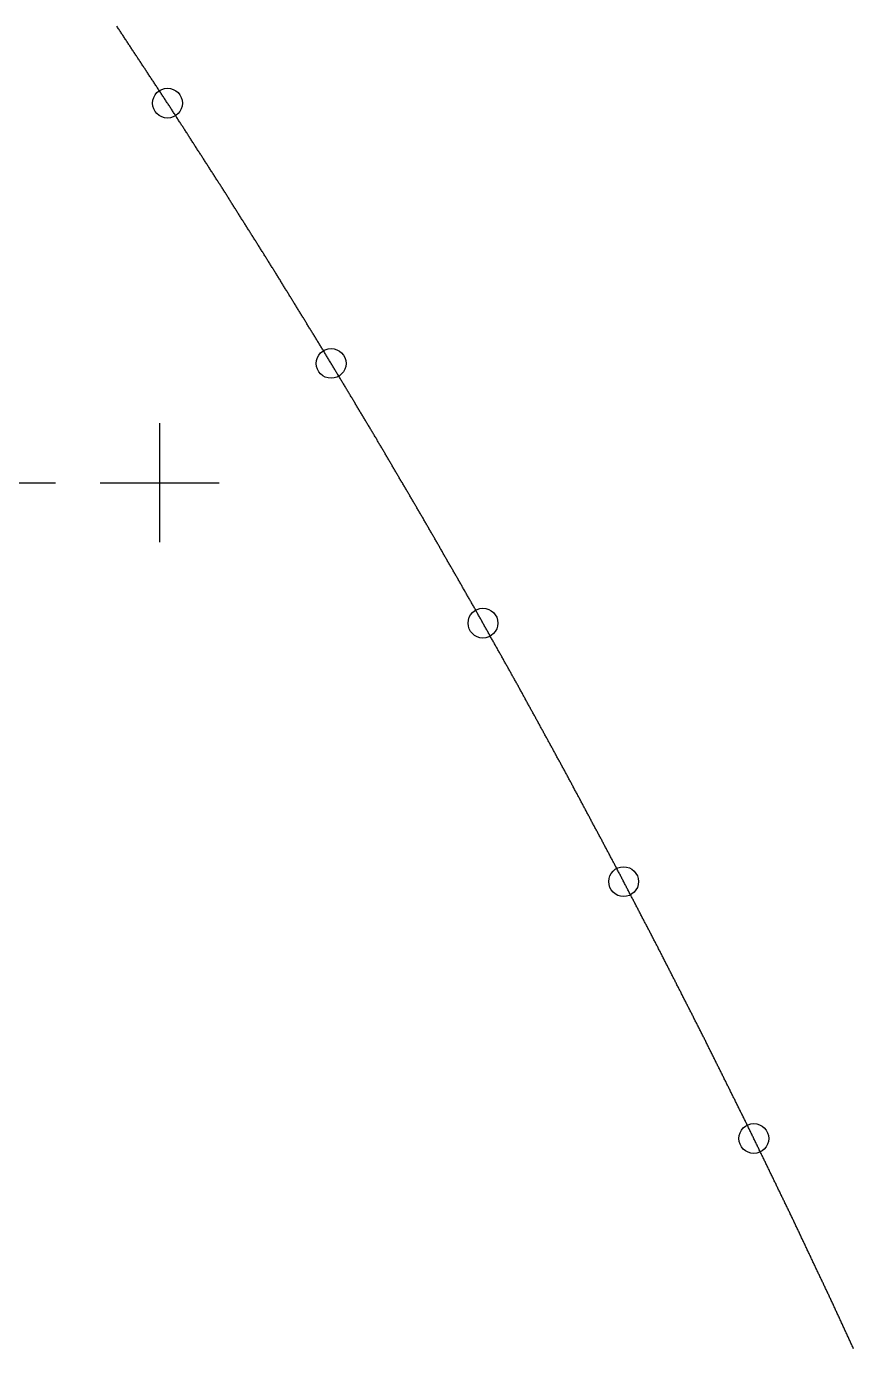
# Model space of a CAD drawing. Extents: x 2 to 292, y 1 to 254.
# Drawn here: x 231.26 to 245.15, y 24.49 to 46.69 of the extents above; entities that cross this region are included whole.
import ezdxf

# ---------------------------------------------------------------- set-up
doc = ezdxf.new("R2010")
doc.units = 0
doc.header["$PDMODE"] = 2
doc.header["$PDSIZE"] = 1
doc.layers.get('0').update_dxf_attribs({"linetype": 'CONTINUOUS'})
doc.layers.add('DRILLING', color=3, linetype='CONTINUOUS')
doc.layers.add('RIB_INDICATION', color=1, linetype='CONTINUOUS')

# ---------------------------------------------------------------- blocks, each defined once
blk = doc.blocks.new('*U111')
at = {"layer": 'DRILLING'}
blk.add_point((0, 0), dxfattribs=at)
blk = doc.blocks.new('*U112')
at = {"layer": 'DRILLING', "color": 0, "linetype": 'BYBLOCK'}
for p in [(0, 0), (2.75, 0), (5.5, 0)]:
    blk.add_blockref('*U111', p, dxfattribs=at)

msp = doc.modelspace()

# ---------------------------------------------------------------- linework, layer by layer
msp.add_polyline3d([(245.153, 24.4817, 0), (245.146, 24.4973, 0), (245.139, 24.5129, 0), (245.132, 24.5285, 0), (245.124, 24.5441, 0), (245.117, 24.5597, 0), (245.11, 24.5753, 0), (245.103, 24.5909, 0), (245.096, 24.6065, 0), (245.088, 24.6221, 0), (245.081, 24.6377, 0), (245.074, 24.6533, 0), (245.067, 24.6689, 0), (245.06, 24.6845, 0), (245.052, 24.7002, 0), (245.045, 24.7158, 0), (245.038, 24.7314, 0), (245.031, 24.747, 0), (245.024, 24.7626, 0), (245.016, 24.7782, 0), (245.009, 24.7938, 0), (245.002, 24.8094, 0), (244.995, 24.825, 0), (244.988, 24.8406, 0), (244.981, 24.8562, 0), (244.973, 24.8718, 0), (244.966, 24.8874, 0), (244.959, 24.903, 0), (244.952, 24.9186, 0), (244.945, 24.9342, 0), (244.937, 24.9498, 0), (244.93, 24.9654, 0), (244.923, 24.9811, 0), (244.916, 24.9967, 0), (244.909, 25.0123, 0), (244.901, 25.0279, 0), (244.894, 25.0435, 0), (244.887, 25.0591, 0), (244.88, 25.0747, 0), (244.873, 25.0903, 0), (244.865, 25.1059, 0), (244.858, 25.1215, 0), (244.851, 25.1371, 0), (244.844, 25.1527, 0), (244.837, 25.1683, 0), (244.829, 25.1839, 0), (244.822, 25.1995, 0), (244.815, 25.2151, 0), (244.808, 25.2307, 0), (244.801, 25.2464, 0), (244.793, 25.2619, 0), (244.786, 25.2774, 0), (244.779, 25.2928, 0), (244.771, 25.3083, 0), (244.764, 25.3238, 0), (244.757, 25.3393, 0), (244.749, 25.3548, 0), (244.742, 25.3703, 0), (244.735, 25.3858, 0), (244.727, 25.4012, 0), (244.72, 25.4167, 0), (244.713, 25.4322, 0), (244.705, 25.4477, 0), (244.698, 25.4632, 0), (244.691, 25.4787, 0), (244.683, 25.4942, 0), (244.676, 25.5096, 0), (244.669, 25.5251, 0), (244.662, 25.5406, 0), (244.654, 25.5561, 0), (244.647, 25.5716, 0), (244.64, 25.5871, 0), (244.632, 25.6025, 0), (244.625, 25.618, 0), (244.618, 25.6335, 0), (244.61, 25.649, 0), (244.603, 25.6645, 0), (244.596, 25.68, 0), (244.588, 25.6955, 0), (244.581, 25.7109, 0), (244.574, 25.7264, 0), (244.566, 25.7419, 0), (244.559, 25.7574, 0), (244.552, 25.7729, 0), (244.544, 25.7884, 0), (244.537, 25.8039, 0), (244.53, 25.8193, 0), (244.522, 25.8348, 0), (244.515, 25.8503, 0), (244.508, 25.8658, 0), (244.5, 25.8813, 0), (244.493, 25.8968, 0), (244.486, 25.9122, 0), (244.478, 25.9277, 0), (244.471, 25.9432, 0), (244.464, 25.9587, 0), (244.457, 25.9742, 0), (244.449, 25.9897, 0), (244.442, 26.0052, 0), (244.435, 26.0206, 0), (244.427, 26.0361, 0), (244.42, 26.0516, 0), (244.413, 26.0671, 0), (244.405, 26.0826, 0), (244.398, 26.0981, 0), (244.391, 26.1136, 0), (244.383, 26.129, 0), (244.376, 26.1445, 0), (244.369, 26.16, 0), (244.361, 26.1755, 0), (244.354, 26.191, 0), (244.347, 26.2065, 0), (244.339, 26.2219, 0), (244.332, 26.2374, 0), (244.325, 26.2529, 0), (244.317, 26.2684, 0), (244.31, 26.2839, 0), (244.303, 26.2994, 0), (244.295, 26.3149, 0), (244.288, 26.3303, 0), (244.281, 26.3458, 0), (244.273, 26.3613, 0), (244.266, 26.3768, 0), (244.259, 26.3923, 0), (244.251, 26.4078, 0), (244.244, 26.4233, 0), (244.237, 26.4387, 0), (244.23, 26.4542, 0), (244.222, 26.4697, 0), (244.215, 26.4852, 0), (244.208, 26.5007, 0), (244.2, 26.5162, 0), (244.193, 26.5317, 0), (244.186, 26.5471, 0), (244.178, 26.5626, 0), (244.171, 26.5781, 0), (244.164, 26.5936, 0), (244.156, 26.6091, 0), (244.149, 26.6246, 0), (244.142, 26.64, 0), (244.134, 26.6555, 0), (244.127, 26.671, 0), (244.12, 26.6865, 0), (244.112, 26.702, 0), (244.105, 26.7175, 0), (244.098, 26.733, 0), (244.09, 26.7484, 0), (244.083, 26.7639, 0), (244.076, 26.7793, 0), (244.068, 26.7946, 0), (244.061, 26.81, 0), (244.053, 26.8254, 0), (244.046, 26.8407, 0), (244.038, 26.8561, 0), (244.031, 26.8715, 0), (244.023, 26.8868, 0), (244.016, 26.9022, 0), (244.009, 26.9176, 0), (244.001, 26.9329, 0), (243.994, 26.9483, 0), (243.986, 26.9637, 0), (243.979, 26.979, 0), (243.971, 26.9944, 0), (243.964, 27.0097, 0), (243.956, 27.0251, 0), (243.949, 27.0405, 0), (243.942, 27.0558, 0), (243.934, 27.0712, 0), (243.927, 27.0866, 0), (243.919, 27.1019, 0), (243.912, 27.1173, 0), (243.904, 27.1327, 0), (243.897, 27.148, 0), (243.889, 27.1634, 0), (243.882, 27.1788, 0), (243.875, 27.1941, 0), (243.867, 27.2095, 0), (243.86, 27.2248, 0), (243.852, 27.2402, 0), (243.845, 27.2556, 0), (243.837, 27.2709, 0), (243.83, 27.2863, 0), (243.822, 27.3017, 0), (243.815, 27.317, 0), (243.807, 27.3324, 0), (243.8, 27.3478, 0), (243.793, 27.3631, 0), (243.785, 27.3785, 0), (243.778, 27.3939, 0), (243.77, 27.4092, 0), (243.763, 27.4246, 0), (243.755, 27.44, 0), (243.748, 27.4553, 0), (243.74, 27.4707, 0), (243.733, 27.486, 0), (243.726, 27.5014, 0), (243.718, 27.5168, 0), (243.711, 27.5321, 0), (243.703, 27.5475, 0), (243.696, 27.5629, 0), (243.688, 27.5782, 0), (243.681, 27.5936, 0), (243.673, 27.609, 0), (243.666, 27.6243, 0), (243.659, 27.6397, 0), (243.651, 27.6551, 0), (243.644, 27.6704, 0), (243.636, 27.6858, 0), (243.629, 27.7011, 0), (243.621, 27.7165, 0), (243.614, 27.7319, 0), (243.606, 27.7472, 0), (243.599, 27.7626, 0), (243.591, 27.778, 0), (243.584, 27.7933, 0), (243.577, 27.8087, 0), (243.569, 27.8241, 0), (243.562, 27.8394, 0), (243.554, 27.8548, 0), (243.547, 27.8702, 0), (243.539, 27.8855, 0), (243.532, 27.9009, 0), (243.524, 27.9162, 0), (243.517, 27.9316, 0), (243.51, 27.947, 0), (243.502, 27.9623, 0), (243.495, 27.9777, 0), (243.487, 27.9931, 0), (243.48, 28.0084, 0), (243.472, 28.0238, 0), (243.465, 28.0392, 0), (243.457, 28.0545, 0), (243.45, 28.0699, 0), (243.443, 28.0853, 0), (243.435, 28.1006, 0), (243.428, 28.116, 0), (243.42, 28.1314, 0), (243.413, 28.1467, 0), (243.405, 28.1621, 0), (243.398, 28.1774, 0), (243.39, 28.1928, 0), (243.383, 28.2082, 0), (243.375, 28.2235, 0), (243.368, 28.2389, 0), (243.361, 28.2543, 0), (243.353, 28.2696, 0), (243.345, 28.2848, 0), (243.338, 28.3001, 0), (243.33, 28.3153, 0), (243.323, 28.3305, 0), (243.315, 28.3458, 0), (243.308, 28.361, 0), (243.3, 28.3763, 0), (243.292, 28.3915, 0), (243.285, 28.4068, 0), (243.277, 28.422, 0), (243.27, 28.4373, 0), (243.262, 28.4525, 0), (243.255, 28.4677, 0), (243.247, 28.483, 0), (243.239, 28.4982, 0), (243.232, 28.5135, 0), (243.224, 28.5287, 0), (243.217, 28.544, 0), (243.209, 28.5592, 0), (243.202, 28.5744, 0), (243.194, 28.5897, 0), (243.186, 28.6049, 0), (243.179, 28.6202, 0), (243.171, 28.6354, 0), (243.164, 28.6507, 0), (243.156, 28.6659, 0), (243.149, 28.6812, 0), (243.141, 28.6964, 0), (243.133, 28.7116, 0), (243.126, 28.7269, 0), (243.118, 28.7421, 0), (243.111, 28.7574, 0), (243.103, 28.7726, 0), (243.096, 28.7879, 0), (243.088, 28.8031, 0), (243.08, 28.8183, 0), (243.073, 28.8336, 0), (243.065, 28.8488, 0), (243.058, 28.8641, 0), (243.05, 28.8793, 0), (243.043, 28.8946, 0), (243.035, 28.9098, 0), (243.027, 28.9251, 0), (243.02, 28.9403, 0), (243.012, 28.9555, 0), (243.005, 28.9708, 0), (242.997, 28.986, 0), (242.989, 29.0013, 0), (242.982, 29.0165, 0), (242.974, 29.0318, 0), (242.967, 29.047, 0), (242.959, 29.0622, 0), (242.952, 29.0775, 0), (242.944, 29.0927, 0), (242.936, 29.108, 0), (242.929, 29.1232, 0), (242.921, 29.1385, 0), (242.914, 29.1537, 0), (242.906, 29.169, 0), (242.899, 29.1842, 0), (242.891, 29.1994, 0), (242.883, 29.2147, 0), (242.876, 29.2299, 0), (242.868, 29.2452, 0), (242.861, 29.2604, 0), (242.853, 29.2757, 0), (242.846, 29.2909, 0), (242.838, 29.3062, 0), (242.83, 29.3214, 0), (242.823, 29.3366, 0), (242.815, 29.3519, 0), (242.808, 29.3671, 0), (242.8, 29.3824, 0), (242.793, 29.3976, 0), (242.785, 29.4129, 0), (242.777, 29.4281, 0), (242.77, 29.4433, 0), (242.762, 29.4586, 0), (242.755, 29.4738, 0), (242.747, 29.4891, 0), (242.74, 29.5043, 0), (242.732, 29.5196, 0), (242.724, 29.5348, 0), (242.717, 29.5501, 0), (242.709, 29.5653, 0), (242.702, 29.5805, 0), (242.694, 29.5958, 0), (242.686, 29.611, 0), (242.679, 29.6263, 0), (242.671, 29.6415, 0), (242.664, 29.6568, 0), (242.656, 29.672, 0), (242.649, 29.6872, 0), (242.641, 29.7025, 0), (242.633, 29.7177, 0), (242.626, 29.733, 0), (242.618, 29.7482, 0), (242.611, 29.7634, 0), (242.603, 29.7785, 0), (242.595, 29.7936, 0), (242.588, 29.8087, 0), (242.58, 29.8238, 0), (242.572, 29.839, 0), (242.564, 29.8541, 0), (242.557, 29.8692, 0), (242.549, 29.8843, 0), (242.541, 29.8995, 0), (242.534, 29.9146, 0), (242.526, 29.9297, 0), (242.518, 29.9448, 0), (242.511, 29.96, 0), (242.503, 29.9751, 0), (242.495, 29.9902, 0), (242.487, 30.0053, 0), (242.48, 30.0204, 0), (242.472, 30.0356, 0), (242.464, 30.0507, 0), (242.457, 30.0658, 0), (242.449, 30.0809, 0), (242.441, 30.0961, 0), (242.434, 30.1112, 0), (242.426, 30.1263, 0), (242.418, 30.1414, 0), (242.41, 30.1566, 0), (242.403, 30.1717, 0), (242.395, 30.1868, 0), (242.387, 30.2019, 0), (242.38, 30.2171, 0), (242.372, 30.2322, 0), (242.364, 30.2473, 0), (242.357, 30.2624, 0), (242.349, 30.2775, 0), (242.341, 30.2927, 0), (242.333, 30.3078, 0), (242.326, 30.3229, 0), (242.318, 30.338, 0), (242.31, 30.3532, 0), (242.303, 30.3683, 0), (242.295, 30.3834, 0), (242.287, 30.3985, 0), (242.279, 30.4137, 0), (242.272, 30.4288, 0), (242.264, 30.4439, 0), (242.256, 30.459, 0), (242.249, 30.4741, 0), (242.241, 30.4893, 0), (242.233, 30.5044, 0), (242.226, 30.5195, 0), (242.218, 30.5346, 0), (242.21, 30.5498, 0), (242.202, 30.5649, 0), (242.195, 30.58, 0), (242.187, 30.5951, 0), (242.179, 30.6103, 0), (242.172, 30.6254, 0), (242.164, 30.6405, 0), (242.156, 30.6556, 0), (242.149, 30.6707, 0), (242.141, 30.6859, 0), (242.133, 30.701, 0), (242.125, 30.7161, 0), (242.118, 30.7312, 0), (242.11, 30.7464, 0), (242.102, 30.7615, 0), (242.095, 30.7766, 0), (242.087, 30.7917, 0), (242.079, 30.8069, 0), (242.072, 30.822, 0), (242.064, 30.8371, 0), (242.056, 30.8522, 0), (242.048, 30.8674, 0), (242.041, 30.8825, 0), (242.033, 30.8976, 0), (242.025, 30.9127, 0), (242.018, 30.9278, 0), (242.01, 30.943, 0), (242.002, 30.9581, 0), (241.995, 30.9732, 0), (241.987, 30.9883, 0), (241.979, 31.0035, 0), (241.971, 31.0186, 0), (241.964, 31.0337, 0), (241.956, 31.0488, 0), (241.948, 31.064, 0), (241.941, 31.0791, 0), (241.933, 31.0942, 0), (241.925, 31.1093, 0), (241.918, 31.1244, 0), (241.91, 31.1396, 0), (241.902, 31.1547, 0), (241.894, 31.1698, 0), (241.887, 31.1849, 0), (241.879, 31.2001, 0), (241.871, 31.2152, 0), (241.864, 31.2303, 0), (241.856, 31.2453, 0), (241.848, 31.2603, 0), (241.84, 31.2753, 0), (241.832, 31.2903, 0), (241.824, 31.3053, 0), (241.817, 31.3203, 0), (241.809, 31.3353, 0), (241.801, 31.3503, 0), (241.793, 31.3653, 0), (241.785, 31.3803, 0), (241.778, 31.3953, 0), (241.77, 31.4103, 0), (241.762, 31.4253, 0), (241.754, 31.4403, 0), (241.746, 31.4553, 0), (241.738, 31.4703, 0), (241.731, 31.4853, 0), (241.723, 31.5003, 0), (241.715, 31.5153, 0), (241.707, 31.5303, 0), (241.699, 31.5453, 0), (241.691, 31.5603, 0), (241.684, 31.5753, 0), (241.676, 31.5903, 0), (241.668, 31.6053, 0), (241.66, 31.6203, 0), (241.652, 31.6353, 0), (241.644, 31.6503, 0), (241.637, 31.6653, 0), (241.629, 31.6803, 0), (241.621, 31.6953, 0), (241.613, 31.7104, 0), (241.605, 31.7254, 0), (241.597, 31.7404, 0), (241.59, 31.7554, 0), (241.582, 31.7704, 0), (241.574, 31.7854, 0), (241.566, 31.8004, 0), (241.558, 31.8154, 0), (241.551, 31.8304, 0), (241.543, 31.8454, 0), (241.535, 31.8604, 0), (241.527, 31.8754, 0), (241.519, 31.8904, 0), (241.511, 31.9054, 0), (241.504, 31.9204, 0), (241.496, 31.9354, 0), (241.488, 31.9504, 0), (241.48, 31.9654, 0), (241.472, 31.9804, 0), (241.464, 31.9954, 0), (241.457, 32.0104, 0), (241.449, 32.0254, 0), (241.441, 32.0404, 0), (241.433, 32.0554, 0), (241.425, 32.0704, 0), (241.417, 32.0854, 0), (241.41, 32.1004, 0), (241.402, 32.1154, 0), (241.394, 32.1304, 0), (241.386, 32.1454, 0), (241.378, 32.1604, 0), (241.371, 32.1754, 0), (241.363, 32.1904, 0), (241.355, 32.2054, 0), (241.347, 32.2204, 0), (241.339, 32.2354, 0), (241.331, 32.2504, 0), (241.324, 32.2655, 0), (241.316, 32.2805, 0), (241.308, 32.2955, 0), (241.3, 32.3105, 0), (241.292, 32.3255, 0), (241.284, 32.3405, 0), (241.277, 32.3555, 0), (241.269, 32.3705, 0), (241.261, 32.3855, 0), (241.253, 32.4005, 0), (241.245, 32.4155, 0), (241.237, 32.4305, 0), (241.23, 32.4455, 0), (241.222, 32.4605, 0), (241.214, 32.4755, 0), (241.206, 32.4905, 0), (241.198, 32.5055, 0), (241.19, 32.5205, 0), (241.183, 32.5355, 0), (241.175, 32.5505, 0), (241.167, 32.5655, 0), (241.159, 32.5805, 0), (241.151, 32.5955, 0), (241.144, 32.6105, 0), (241.136, 32.6255, 0), (241.128, 32.6405, 0), (241.12, 32.6555, 0), (241.112, 32.6705, 0), (241.104, 32.6855, 0), (241.096, 32.7004, 0), (241.089, 32.7153, 0), (241.081, 32.7302, 0), (241.073, 32.7451, 0), (241.065, 32.76, 0), (241.057, 32.7748, 0), (241.049, 32.7897, 0), (241.041, 32.8046, 0), (241.033, 32.8195, 0), (241.025, 32.8344, 0), (241.017, 32.8493, 0), (241.009, 32.8641, 0), (241.001, 32.879, 0), (240.993, 32.8939, 0), (240.985, 32.9088, 0), (240.977, 32.9237, 0), (240.969, 32.9385, 0), (240.961, 32.9534, 0), (240.953, 32.9683, 0), (240.945, 32.9832, 0), (240.937, 32.9981, 0), (240.929, 33.013, 0), (240.922, 33.0278, 0), (240.914, 33.0427, 0), (240.906, 33.0576, 0), (240.898, 33.0725, 0), (240.89, 33.0874, 0), (240.882, 33.1022, 0), (240.874, 33.1171, 0), (240.866, 33.132, 0), (240.858, 33.1469, 0), (240.85, 33.1618, 0), (240.842, 33.1767, 0), (240.834, 33.1915, 0), (240.826, 33.2064, 0), (240.818, 33.2213, 0), (240.81, 33.2362, 0), (240.802, 33.2511, 0), (240.794, 33.266, 0), (240.786, 33.2808, 0), (240.778, 33.2957, 0), (240.77, 33.3106, 0), (240.762, 33.3255, 0), (240.754, 33.3404, 0), (240.747, 33.3552, 0), (240.739, 33.3701, 0), (240.731, 33.385, 0), (240.723, 33.3999, 0), (240.715, 33.4148, 0), (240.707, 33.4297, 0), (240.699, 33.4445, 0), (240.691, 33.4594, 0), (240.683, 33.4743, 0), (240.675, 33.4892, 0), (240.667, 33.5041, 0), (240.659, 33.5189, 0), (240.651, 33.5338, 0), (240.643, 33.5487, 0), (240.635, 33.5636, 0), (240.627, 33.5785, 0), (240.619, 33.5934, 0), (240.611, 33.6082, 0), (240.603, 33.6231, 0), (240.595, 33.638, 0), (240.587, 33.6529, 0), (240.58, 33.6678, 0), (240.572, 33.6826, 0), (240.564, 33.6975, 0), (240.556, 33.7124, 0), (240.548, 33.7273, 0), (240.54, 33.7422, 0), (240.532, 33.7571, 0), (240.524, 33.7719, 0), (240.516, 33.7868, 0), (240.508, 33.8017, 0), (240.5, 33.8166, 0), (240.492, 33.8315, 0), (240.484, 33.8464, 0), (240.476, 33.8612, 0), (240.468, 33.8761, 0), (240.46, 33.891, 0), (240.452, 33.9059, 0), (240.444, 33.9208, 0), (240.436, 33.9356, 0), (240.428, 33.9505, 0), (240.42, 33.9654, 0), (240.413, 33.9803, 0), (240.405, 33.9952, 0), (240.397, 34.0101, 0), (240.389, 34.0249, 0), (240.381, 34.0398, 0), (240.373, 34.0547, 0), (240.365, 34.0696, 0), (240.357, 34.0845, 0), (240.349, 34.0993, 0), (240.341, 34.1142, 0), (240.333, 34.1291, 0), (240.325, 34.144, 0), (240.317, 34.1587, 0), (240.309, 34.1735, 0), (240.301, 34.1883, 0), (240.293, 34.203, 0), (240.285, 34.2178, 0), (240.277, 34.2325, 0), (240.268, 34.2473, 0), (240.26, 34.2621, 0), (240.252, 34.2768, 0), (240.244, 34.2916, 0), (240.236, 34.3063, 0), (240.228, 34.3211, 0), (240.22, 34.3359, 0), (240.212, 34.3506, 0), (240.204, 34.3654, 0), (240.196, 34.3801, 0), (240.188, 34.3949, 0), (240.18, 34.4097, 0), (240.171, 34.4244, 0), (240.163, 34.4392, 0), (240.155, 34.454, 0), (240.147, 34.4687, 0), (240.139, 34.4835, 0), (240.131, 34.4982, 0), (240.123, 34.513, 0), (240.115, 34.5278, 0), (240.107, 34.5425, 0), (240.099, 34.5573, 0), (240.091, 34.572, 0), (240.083, 34.5868, 0), (240.075, 34.6016, 0), (240.066, 34.6163, 0), (240.058, 34.6311, 0), (240.05, 34.6459, 0), (240.042, 34.6606, 0), (240.034, 34.6754, 0), (240.026, 34.6901, 0), (240.018, 34.7049, 0), (240.01, 34.7197, 0), (240.002, 34.7344, 0), (239.994, 34.7492, 0), (239.986, 34.7639, 0), (239.978, 34.7787, 0), (239.97, 34.7935, 0), (239.961, 34.8082, 0), (239.953, 34.823, 0), (239.945, 34.8378, 0), (239.937, 34.8525, 0), (239.929, 34.8673, 0), (239.921, 34.882, 0), (239.913, 34.8968, 0), (239.905, 34.9116, 0), (239.897, 34.9263, 0), (239.889, 34.9411, 0), (239.881, 34.9558, 0), (239.873, 34.9706, 0), (239.864, 34.9854, 0), (239.856, 35.0001, 0), (239.848, 35.0149, 0), (239.84, 35.0297, 0), (239.832, 35.0444, 0), (239.824, 35.0592, 0), (239.816, 35.0739, 0), (239.808, 35.0887, 0), (239.8, 35.1035, 0), (239.792, 35.1182, 0), (239.784, 35.133, 0), (239.776, 35.1477, 0), (239.768, 35.1625, 0), (239.759, 35.1773, 0), (239.751, 35.192, 0), (239.743, 35.2068, 0), (239.735, 35.2216, 0), (239.727, 35.2363, 0), (239.719, 35.2511, 0), (239.711, 35.2658, 0), (239.703, 35.2806, 0), (239.695, 35.2954, 0), (239.687, 35.3101, 0), (239.679, 35.3249, 0), (239.671, 35.3396, 0), (239.662, 35.3544, 0), (239.654, 35.3692, 0), (239.646, 35.3839, 0), (239.638, 35.3987, 0), (239.63, 35.4135, 0), (239.622, 35.4282, 0), (239.614, 35.443, 0), (239.606, 35.4577, 0), (239.598, 35.4725, 0), (239.59, 35.4873, 0), (239.582, 35.502, 0), (239.574, 35.5168, 0), (239.566, 35.5315, 0), (239.557, 35.5463, 0), (239.549, 35.5611, 0), (239.541, 35.5758, 0), (239.533, 35.5905, 0), (239.525, 35.6052, 0), (239.517, 35.6198, 0), (239.509, 35.6344, 0), (239.5, 35.6491, 0), (239.492, 35.6637, 0), (239.484, 35.6784, 0), (239.476, 35.693, 0), (239.467, 35.7076, 0), (239.459, 35.7223, 0), (239.451, 35.7369, 0), (239.443, 35.7516, 0), (239.435, 35.7662, 0), (239.426, 35.7808, 0), (239.418, 35.7955, 0), (239.41, 35.8101, 0), (239.402, 35.8248, 0), (239.394, 35.8394, 0), (239.385, 35.854, 0), (239.377, 35.8687, 0), (239.369, 35.8833, 0), (239.361, 35.898, 0), (239.353, 35.9126, 0), (239.344, 35.9273, 0), (239.336, 35.9419, 0), (239.328, 35.9565, 0), (239.32, 35.9712, 0), (239.312, 35.9858, 0), (239.303, 36.0005, 0), (239.295, 36.0151, 0), (239.287, 36.0297, 0), (239.279, 36.0444, 0), (239.271, 36.059, 0), (239.262, 36.0737, 0), (239.254, 36.0883, 0), (239.246, 36.1029, 0), (239.238, 36.1176, 0), (239.23, 36.1322, 0), (239.221, 36.1469, 0), (239.213, 36.1615, 0), (239.205, 36.1761, 0), (239.197, 36.1908, 0), (239.189, 36.2054, 0), (239.18, 36.2201, 0), (239.172, 36.2347, 0), (239.164, 36.2494, 0), (239.156, 36.264, 0), (239.147, 36.2786, 0), (239.139, 36.2933, 0), (239.131, 36.3079, 0), (239.123, 36.3226, 0), (239.115, 36.3372, 0), (239.106, 36.3518, 0), (239.098, 36.3665, 0), (239.09, 36.3811, 0), (239.082, 36.3958, 0), (239.074, 36.4104, 0), (239.065, 36.425, 0), (239.057, 36.4397, 0), (239.049, 36.4543, 0), (239.041, 36.469, 0), (239.033, 36.4836, 0), (239.024, 36.4982, 0), (239.016, 36.5129, 0), (239.008, 36.5275, 0), (239, 36.5422, 0), (238.992, 36.5568, 0), (238.983, 36.5715, 0), (238.975, 36.5861, 0), (238.967, 36.6007, 0), (238.959, 36.6154, 0), (238.951, 36.63, 0), (238.942, 36.6447, 0), (238.934, 36.6593, 0), (238.926, 36.6739, 0), (238.918, 36.6886, 0), (238.91, 36.7032, 0), (238.901, 36.7179, 0), (238.893, 36.7325, 0), (238.885, 36.7471, 0), (238.877, 36.7618, 0), (238.868, 36.7764, 0), (238.86, 36.7911, 0), (238.852, 36.8057, 0), (238.844, 36.8203, 0), (238.836, 36.835, 0), (238.827, 36.8496, 0), (238.819, 36.8643, 0), (238.811, 36.8789, 0), (238.803, 36.8936, 0), (238.795, 36.9082, 0), (238.786, 36.9228, 0), (238.778, 36.9375, 0), (238.77, 36.9521, 0), (238.762, 36.9668, 0), (238.754, 36.9814, 0), (238.745, 36.996, 0), (238.737, 37.0107, 0), (238.729, 37.0252, 0), (238.721, 37.0397, 0), (238.712, 37.0542, 0), (238.704, 37.0688, 0), (238.696, 37.0833, 0), (238.687, 37.0978, 0), (238.679, 37.1123, 0), (238.671, 37.1268, 0), (238.662, 37.1414, 0), (238.654, 37.1559, 0), (238.646, 37.1704, 0), (238.637, 37.1849, 0), (238.629, 37.1994, 0), (238.621, 37.214, 0), (238.612, 37.2285, 0), (238.604, 37.243, 0), (238.596, 37.2575, 0), (238.587, 37.272, 0), (238.579, 37.2866, 0), (238.571, 37.3011, 0), (238.562, 37.3156, 0), (238.554, 37.3301, 0), (238.546, 37.3446, 0), (238.537, 37.3592, 0), (238.529, 37.3737, 0), (238.521, 37.3882, 0), (238.512, 37.4027, 0), (238.504, 37.4172, 0), (238.496, 37.4318, 0), (238.487, 37.4463, 0), (238.479, 37.4608, 0), (238.471, 37.4753, 0), (238.462, 37.4898, 0), (238.454, 37.5044, 0), (238.446, 37.5189, 0), (238.437, 37.5334, 0), (238.429, 37.5479, 0), (238.421, 37.5624, 0), (238.412, 37.577, 0), (238.404, 37.5915, 0), (238.396, 37.606, 0), (238.387, 37.6205, 0), (238.379, 37.635, 0), (238.371, 37.6496, 0), (238.362, 37.6641, 0), (238.354, 37.6786, 0), (238.346, 37.6931, 0), (238.337, 37.7076, 0), (238.329, 37.7222, 0), (238.321, 37.7367, 0), (238.312, 37.7512, 0), (238.304, 37.7657, 0), (238.296, 37.7802, 0), (238.287, 37.7948, 0), (238.279, 37.8093, 0), (238.271, 37.8238, 0), (238.262, 37.8383, 0), (238.254, 37.8528, 0), (238.246, 37.8674, 0), (238.237, 37.8819, 0), (238.229, 37.8964, 0), (238.221, 37.9109, 0), (238.212, 37.9255, 0), (238.204, 37.94, 0), (238.196, 37.9545, 0), (238.187, 37.969, 0), (238.179, 37.9835, 0), (238.171, 37.9981, 0), (238.162, 38.0126, 0), (238.154, 38.0271, 0), (238.146, 38.0416, 0), (238.137, 38.0561, 0), (238.129, 38.0707, 0), (238.121, 38.0852, 0), (238.112, 38.0997, 0), (238.104, 38.1142, 0), (238.096, 38.1287, 0), (238.087, 38.1433, 0), (238.079, 38.1578, 0), (238.071, 38.1723, 0), (238.062, 38.1868, 0), (238.054, 38.2013, 0), (238.046, 38.2159, 0), (238.037, 38.2304, 0), (238.029, 38.2449, 0), (238.021, 38.2594, 0), (238.012, 38.2739, 0), (238.004, 38.2885, 0), (237.996, 38.303, 0), (237.987, 38.3175, 0), (237.979, 38.332, 0), (237.971, 38.3465, 0), (237.962, 38.3611, 0), (237.954, 38.3756, 0), (237.946, 38.3901, 0), (237.937, 38.4046, 0), (237.929, 38.4191, 0), (237.921, 38.4336, 0), (237.912, 38.448, 0), (237.904, 38.4624, 0), (237.895, 38.4768, 0), (237.887, 38.4912, 0), (237.878, 38.5056, 0), (237.87, 38.52, 0), (237.861, 38.5344, 0), (237.853, 38.5488, 0), (237.845, 38.5632, 0), (237.836, 38.5776, 0), (237.828, 38.592, 0), (237.819, 38.6064, 0), (237.811, 38.6208, 0), (237.802, 38.6352, 0), (237.794, 38.6496, 0), (237.785, 38.664, 0), (237.777, 38.6784, 0), (237.768, 38.6928, 0), (237.76, 38.7072, 0), (237.751, 38.7216, 0), (237.743, 38.736, 0), (237.735, 38.7504, 0), (237.726, 38.7648, 0), (237.718, 38.7792, 0), (237.709, 38.7936, 0), (237.701, 38.808, 0), (237.692, 38.8224, 0), (237.684, 38.8368, 0), (237.675, 38.8512, 0), (237.667, 38.8656, 0), (237.658, 38.88, 0), (237.65, 38.8944, 0), (237.642, 38.9088, 0), (237.633, 38.9232, 0), (237.625, 38.9376, 0), (237.616, 38.952, 0), (237.608, 38.9664, 0), (237.599, 38.9808, 0), (237.591, 38.9952, 0), (237.582, 39.0096, 0), (237.574, 39.024, 0), (237.565, 39.0384, 0), (237.557, 39.0528, 0), (237.548, 39.0672, 0), (237.54, 39.0816, 0), (237.532, 39.096, 0), (237.523, 39.1104, 0), (237.515, 39.1248, 0), (237.506, 39.1392, 0), (237.498, 39.1536, 0), (237.489, 39.168, 0), (237.481, 39.1824, 0), (237.472, 39.1968, 0), (237.464, 39.2112, 0), (237.455, 39.2256, 0), (237.447, 39.24, 0), (237.439, 39.2544, 0), (237.43, 39.2688, 0), (237.422, 39.2832, 0), (237.413, 39.2976, 0), (237.405, 39.312, 0), (237.396, 39.3264, 0), (237.388, 39.3408, 0), (237.379, 39.3552, 0), (237.371, 39.3696, 0), (237.362, 39.384, 0), (237.354, 39.3984, 0), (237.345, 39.4128, 0), (237.337, 39.4272, 0), (237.329, 39.4416, 0), (237.32, 39.456, 0), (237.312, 39.4704, 0), (237.303, 39.4848, 0), (237.295, 39.4992, 0), (237.286, 39.5136, 0), (237.278, 39.528, 0), (237.269, 39.5424, 0), (237.261, 39.5568, 0), (237.252, 39.5712, 0), (237.244, 39.5856, 0), (237.236, 39.6, 0), (237.227, 39.6144, 0), (237.219, 39.6288, 0), (237.21, 39.6432, 0), (237.202, 39.6576, 0), (237.193, 39.672, 0), (237.185, 39.6864, 0), (237.176, 39.7008, 0), (237.168, 39.7152, 0), (237.159, 39.7296, 0), (237.151, 39.744, 0), (237.143, 39.7584, 0), (237.134, 39.7728, 0), (237.126, 39.7872, 0), (237.117, 39.8016, 0), (237.109, 39.816, 0), (237.1, 39.8304, 0), (237.092, 39.8447, 0), (237.083, 39.8589, 0), (237.074, 39.8732, 0), (237.066, 39.8875, 0), (237.057, 39.9018, 0), (237.049, 39.9161, 0), (237.04, 39.9303, 0), (237.032, 39.9446, 0), (237.023, 39.9589, 0), (237.014, 39.9732, 0), (237.006, 39.9875, 0), (236.997, 40.0017, 0), (236.989, 40.016, 0), (236.98, 40.0303, 0), (236.971, 40.0446, 0), (236.963, 40.0588, 0), (236.954, 40.0731, 0), (236.946, 40.0874, 0), (236.937, 40.1017, 0), (236.929, 40.116, 0), (236.92, 40.1302, 0), (236.911, 40.1445, 0), (236.903, 40.1588, 0), (236.894, 40.1731, 0), (236.886, 40.1874, 0), (236.877, 40.2016, 0), (236.868, 40.2159, 0), (236.86, 40.2302, 0), (236.851, 40.2445, 0), (236.843, 40.2588, 0), (236.834, 40.273, 0), (236.826, 40.2873, 0), (236.817, 40.3016, 0), (236.808, 40.3159, 0), (236.8, 40.3301, 0), (236.791, 40.3444, 0), (236.783, 40.3587, 0), (236.774, 40.373, 0), (236.765, 40.3873, 0), (236.757, 40.4015, 0), (236.748, 40.4158, 0), (236.74, 40.4301, 0), (236.731, 40.4444, 0), (236.723, 40.4587, 0), (236.714, 40.4729, 0), (236.705, 40.4872, 0), (236.697, 40.5015, 0), (236.688, 40.5158, 0), (236.68, 40.5301, 0), (236.671, 40.5443, 0), (236.662, 40.5586, 0), (236.654, 40.5729, 0), (236.645, 40.5872, 0), (236.637, 40.6015, 0), (236.628, 40.6157, 0), (236.62, 40.63, 0), (236.611, 40.6443, 0), (236.602, 40.6586, 0), (236.594, 40.6728, 0), (236.585, 40.6871, 0), (236.577, 40.7014, 0), (236.568, 40.7157, 0), (236.559, 40.73, 0), (236.551, 40.7442, 0), (236.542, 40.7585, 0), (236.534, 40.7728, 0), (236.525, 40.7871, 0), (236.517, 40.8014, 0), (236.508, 40.8156, 0), (236.499, 40.8299, 0), (236.491, 40.8442, 0), (236.482, 40.8585, 0), (236.474, 40.8728, 0), (236.465, 40.887, 0), (236.456, 40.9013, 0), (236.448, 40.9156, 0), (236.439, 40.9299, 0), (236.431, 40.9442, 0), (236.422, 40.9584, 0), (236.413, 40.9727, 0), (236.405, 40.987, 0), (236.396, 41.0013, 0), (236.388, 41.0155, 0), (236.379, 41.0298, 0), (236.371, 41.0441, 0), (236.362, 41.0584, 0), (236.353, 41.0727, 0), (236.345, 41.0869, 0), (236.336, 41.1012, 0), (236.328, 41.1155, 0), (236.319, 41.1298, 0), (236.31, 41.1441, 0), (236.302, 41.1583, 0), (236.293, 41.1726, 0), (236.285, 41.1869, 0), (236.276, 41.2012, 0), (236.268, 41.2155, 0), (236.259, 41.2297, 0), (236.25, 41.2438, 0), (236.242, 41.258, 0), (236.233, 41.2722, 0), (236.224, 41.2863, 0), (236.215, 41.3005, 0), (236.207, 41.3146, 0), (236.198, 41.3288, 0), (236.189, 41.343, 0), (236.181, 41.3571, 0), (236.172, 41.3713, 0), (236.163, 41.3854, 0), (236.154, 41.3996, 0), (236.146, 41.4138, 0), (236.137, 41.4279, 0), (236.128, 41.4421, 0), (236.12, 41.4562, 0), (236.111, 41.4704, 0), (236.102, 41.4845, 0), (236.093, 41.4987, 0), (236.085, 41.5129, 0), (236.076, 41.527, 0), (236.067, 41.5412, 0), (236.059, 41.5553, 0), (236.05, 41.5695, 0), (236.041, 41.5837, 0), (236.032, 41.5978, 0), (236.024, 41.612, 0), (236.015, 41.6261, 0), (236.006, 41.6403, 0), (235.998, 41.6544, 0), (235.989, 41.6686, 0), (235.98, 41.6828, 0), (235.971, 41.6969, 0), (235.963, 41.7111, 0), (235.954, 41.7252, 0), (235.945, 41.7394, 0), (235.937, 41.7536, 0), (235.928, 41.7677, 0), (235.919, 41.7819, 0), (235.911, 41.796, 0), (235.902, 41.8102, 0), (235.893, 41.8243, 0), (235.884, 41.8385, 0), (235.876, 41.8527, 0), (235.867, 41.8668, 0), (235.858, 41.881, 0), (235.85, 41.8951, 0), (235.841, 41.9093, 0), (235.832, 41.9235, 0), (235.823, 41.9376, 0), (235.815, 41.9518, 0), (235.806, 41.9659, 0), (235.797, 41.9801, 0), (235.789, 41.9943, 0), (235.78, 42.0084, 0), (235.771, 42.0226, 0), (235.762, 42.0367, 0), (235.754, 42.0509, 0), (235.745, 42.065, 0), (235.736, 42.0792, 0), (235.728, 42.0934, 0), (235.719, 42.1075, 0), (235.71, 42.1217, 0), (235.701, 42.1358, 0), (235.693, 42.15, 0), (235.684, 42.1642, 0), (235.675, 42.1783, 0), (235.667, 42.1925, 0), (235.658, 42.2066, 0), (235.649, 42.2208, 0), (235.641, 42.2349, 0), (235.632, 42.2491, 0), (235.623, 42.2633, 0), (235.614, 42.2774, 0), (235.606, 42.2916, 0), (235.597, 42.3057, 0), (235.588, 42.3199, 0), (235.58, 42.3341, 0), (235.571, 42.3482, 0), (235.562, 42.3624, 0), (235.553, 42.3765, 0), (235.545, 42.3907, 0), (235.536, 42.4048, 0), (235.527, 42.419, 0), (235.519, 42.4332, 0), (235.51, 42.4473, 0), (235.501, 42.4615, 0), (235.492, 42.4756, 0), (235.484, 42.4898, 0), (235.475, 42.504, 0), (235.466, 42.5181, 0), (235.458, 42.5323, 0), (235.449, 42.5464, 0), (235.44, 42.5606, 0), (235.431, 42.5748, 0), (235.423, 42.5889, 0), (235.414, 42.6031, 0), (235.405, 42.6171, 0), (235.396, 42.6312, 0), (235.388, 42.6452, 0), (235.379, 42.6592, 0), (235.37, 42.6733, 0), (235.361, 42.6873, 0), (235.352, 42.7014, 0), (235.343, 42.7154, 0), (235.335, 42.7294, 0), (235.326, 42.7435, 0), (235.317, 42.7575, 0), (235.308, 42.7715, 0), (235.299, 42.7856, 0), (235.29, 42.7996, 0), (235.282, 42.8137, 0), (235.273, 42.8277, 0), (235.264, 42.8417, 0), (235.255, 42.8558, 0), (235.246, 42.8698, 0), (235.237, 42.8839, 0), (235.229, 42.8979, 0), (235.22, 42.9119, 0), (235.211, 42.926, 0), (235.202, 42.94, 0), (235.193, 42.954, 0), (235.184, 42.9681, 0), (235.175, 42.9821, 0), (235.167, 42.9962, 0), (235.158, 43.0102, 0), (235.149, 43.0242, 0), (235.14, 43.0383, 0), (235.131, 43.0523, 0), (235.122, 43.0663, 0), (235.114, 43.0804, 0), (235.105, 43.0944, 0), (235.096, 43.1085, 0), (235.087, 43.1225, 0), (235.078, 43.1365, 0), (235.069, 43.1506, 0), (235.061, 43.1646, 0), (235.052, 43.1786, 0), (235.043, 43.1927, 0), (235.034, 43.2067, 0), (235.025, 43.2208, 0), (235.016, 43.2348, 0), (235.008, 43.2488, 0), (234.999, 43.2629, 0), (234.99, 43.2769, 0), (234.981, 43.291, 0), (234.972, 43.305, 0), (234.963, 43.319, 0), (234.955, 43.3331, 0), (234.946, 43.3471, 0), (234.937, 43.3611, 0), (234.928, 43.3752, 0), (234.919, 43.3892, 0), (234.91, 43.4033, 0), (234.902, 43.4173, 0), (234.893, 43.4313, 0), (234.884, 43.4454, 0), (234.875, 43.4594, 0), (234.866, 43.4734, 0), (234.857, 43.4875, 0), (234.849, 43.5015, 0), (234.84, 43.5156, 0), (234.831, 43.5296, 0), (234.822, 43.5436, 0), (234.813, 43.5577, 0), (234.804, 43.5717, 0), (234.796, 43.5857, 0), (234.787, 43.5998, 0), (234.778, 43.6138, 0), (234.769, 43.6279, 0), (234.76, 43.6419, 0), (234.751, 43.6559, 0), (234.743, 43.67, 0), (234.734, 43.684, 0), (234.725, 43.6981, 0), (234.716, 43.7121, 0), (234.707, 43.7261, 0), (234.698, 43.7402, 0), (234.689, 43.7542, 0), (234.681, 43.7682, 0), (234.672, 43.7823, 0), (234.663, 43.7963, 0), (234.654, 43.8104, 0), (234.645, 43.8244, 0), (234.636, 43.8384, 0), (234.628, 43.8525, 0), (234.619, 43.8665, 0), (234.61, 43.8805, 0), (234.601, 43.8946, 0), (234.592, 43.9086, 0), (234.583, 43.9227, 0), (234.575, 43.9367, 0), (234.566, 43.9507, 0), (234.557, 43.9648, 0), (234.548, 43.9788, 0), (234.539, 43.9927, 0), (234.53, 44.0066, 0), (234.521, 44.0205, 0), (234.512, 44.0345, 0), (234.503, 44.0484, 0), (234.494, 44.0623, 0), (234.485, 44.0762, 0), (234.476, 44.0901, 0), (234.467, 44.104, 0), (234.458, 44.118, 0), (234.449, 44.1319, 0), (234.441, 44.1458, 0), (234.432, 44.1597, 0), (234.423, 44.1736, 0), (234.414, 44.1875, 0), (234.405, 44.2015, 0), (234.396, 44.2154, 0), (234.387, 44.2293, 0), (234.378, 44.2432, 0), (234.369, 44.2571, 0), (234.36, 44.271, 0), (234.351, 44.285, 0), (234.342, 44.2989, 0), (234.333, 44.3128, 0), (234.324, 44.3267, 0), (234.315, 44.3406, 0), (234.306, 44.3546, 0), (234.297, 44.3685, 0), (234.288, 44.3824, 0), (234.279, 44.3963, 0), (234.27, 44.4102, 0), (234.261, 44.4241, 0), (234.252, 44.4381, 0), (234.243, 44.452, 0), (234.234, 44.4659, 0), (234.225, 44.4798, 0), (234.216, 44.4937, 0), (234.207, 44.5076, 0), (234.199, 44.5216, 0), (234.19, 44.5355, 0), (234.181, 44.5494, 0), (234.172, 44.5633, 0), (234.163, 44.5772, 0), (234.154, 44.5911, 0), (234.145, 44.6051, 0), (234.136, 44.619, 0), (234.127, 44.6329, 0), (234.118, 44.6468, 0), (234.109, 44.6607, 0), (234.1, 44.6747, 0), (234.091, 44.6886, 0), (234.082, 44.7025, 0), (234.073, 44.7164, 0), (234.064, 44.7303, 0), (234.055, 44.7442, 0), (234.046, 44.7582, 0), (234.037, 44.7721, 0), (234.028, 44.786, 0), (234.019, 44.7999, 0), (234.01, 44.8138, 0), (234.001, 44.8277, 0), (233.992, 44.8417, 0), (233.983, 44.8556, 0), (233.974, 44.8695, 0), (233.966, 44.8834, 0), (233.957, 44.8973, 0), (233.948, 44.9112, 0), (233.939, 44.9252, 0), (233.93, 44.9391, 0), (233.921, 44.953, 0), (233.912, 44.9669, 0), (233.903, 44.9808, 0), (233.894, 44.9948, 0), (233.885, 45.0087, 0), (233.876, 45.0226, 0), (233.867, 45.0365, 0), (233.858, 45.0504, 0), (233.849, 45.0643, 0), (233.84, 45.0783, 0), (233.831, 45.0922, 0), (233.822, 45.1061, 0), (233.813, 45.12, 0), (233.804, 45.1339, 0), (233.795, 45.1478, 0), (233.786, 45.1618, 0), (233.777, 45.1757, 0), (233.768, 45.1896, 0), (233.759, 45.2035, 0), (233.75, 45.2174, 0), (233.741, 45.2313, 0), (233.732, 45.2453, 0), (233.724, 45.2592, 0), (233.715, 45.2731, 0), (233.706, 45.287, 0), (233.697, 45.3009, 0), (233.688, 45.3148, 0), (233.679, 45.3288, 0), (233.67, 45.3426, 0), (233.661, 45.3564, 0), (233.651, 45.3702, 0), (233.642, 45.384, 0), (233.633, 45.3978, 0), (233.624, 45.4116, 0), (233.615, 45.4254, 0), (233.606, 45.4392, 0), (233.597, 45.453, 0), (233.588, 45.4668, 0), (233.579, 45.4806, 0), (233.57, 45.4944, 0), (233.561, 45.5082, 0), (233.552, 45.522, 0), (233.542, 45.5358, 0), (233.533, 45.5496, 0), (233.524, 45.5634, 0), (233.515, 45.5772, 0), (233.506, 45.5909, 0), (233.497, 45.6047, 0), (233.488, 45.6185, 0), (233.479, 45.6323, 0), (233.47, 45.6461, 0), (233.461, 45.6599, 0), (233.452, 45.6737, 0), (233.442, 45.6875, 0), (233.433, 45.7013, 0), (233.424, 45.7151, 0), (233.415, 45.7289, 0), (233.406, 45.7427, 0), (233.397, 45.7565, 0), (233.388, 45.7703, 0), (233.379, 45.7841, 0), (233.37, 45.7979, 0), (233.361, 45.8117, 0), (233.352, 45.8255, 0), (233.342, 45.8393, 0), (233.333, 45.8531, 0), (233.324, 45.8669, 0), (233.315, 45.8807, 0), (233.306, 45.8945, 0), (233.297, 45.9083, 0), (233.288, 45.9221, 0), (233.279, 45.9359, 0), (233.27, 45.9497, 0), (233.261, 45.9635, 0), (233.252, 45.9773, 0), (233.242, 45.9911, 0), (233.233, 46.0049, 0), (233.224, 46.0186, 0), (233.215, 46.0324, 0), (233.206, 46.0462, 0), (233.197, 46.06, 0), (233.188, 46.0738, 0), (233.179, 46.0876, 0), (233.17, 46.1014, 0), (233.161, 46.1152, 0), (233.152, 46.129, 0), (233.143, 46.1428, 0), (233.133, 46.1566, 0), (233.124, 46.1704, 0), (233.115, 46.1842, 0), (233.106, 46.198, 0), (233.097, 46.2118, 0), (233.088, 46.2256, 0), (233.079, 46.2394, 0), (233.07, 46.2532, 0), (233.061, 46.267, 0), (233.052, 46.2808, 0), (233.043, 46.2946, 0), (233.033, 46.3084, 0), (233.024, 46.3222, 0), (233.015, 46.336, 0), (233.006, 46.3498, 0), (232.997, 46.3636, 0), (232.988, 46.3774, 0), (232.979, 46.3912, 0), (232.97, 46.405, 0), (232.961, 46.4188, 0), (232.952, 46.4325, 0), (232.943, 46.4463, 0), (232.933, 46.4601, 0), (232.924, 46.4739, 0), (232.915, 46.4877, 0), (232.906, 46.5015, 0), (232.897, 46.5153, 0), (232.888, 46.5291, 0), (232.879, 46.5429, 0), (232.87, 46.5567, 0), (232.861, 46.5705, 0), (232.852, 46.5843, 0), (232.843, 46.5981, 0), (232.833, 46.6119, 0), (232.824, 46.6257, 0), (232.815, 46.6395, 0), (232.806, 46.6533, 0), (232.797, 46.6671, 0), (232.788, 46.6809, 0), (232.779, 46.6946, 0)])
at = {"layer": 'RIB_INDICATION'}
for centre in [(233.62935, 45.40379), (236.37771, 41.03224), (238.92819, 36.66991), (241.29126, 32.32735), (243.47747, 28.01313)]:
    msp.add_circle(centre, 0.25, dxfattribs=at)

# ---------------------------------------------------------------- block references
at = {"layer": 'DRILLING', "xscale": -1}
msp.add_blockref('*U112', (233.49865, 39.02829), dxfattribs=at)

doc.saveas('drawing.dxf')
